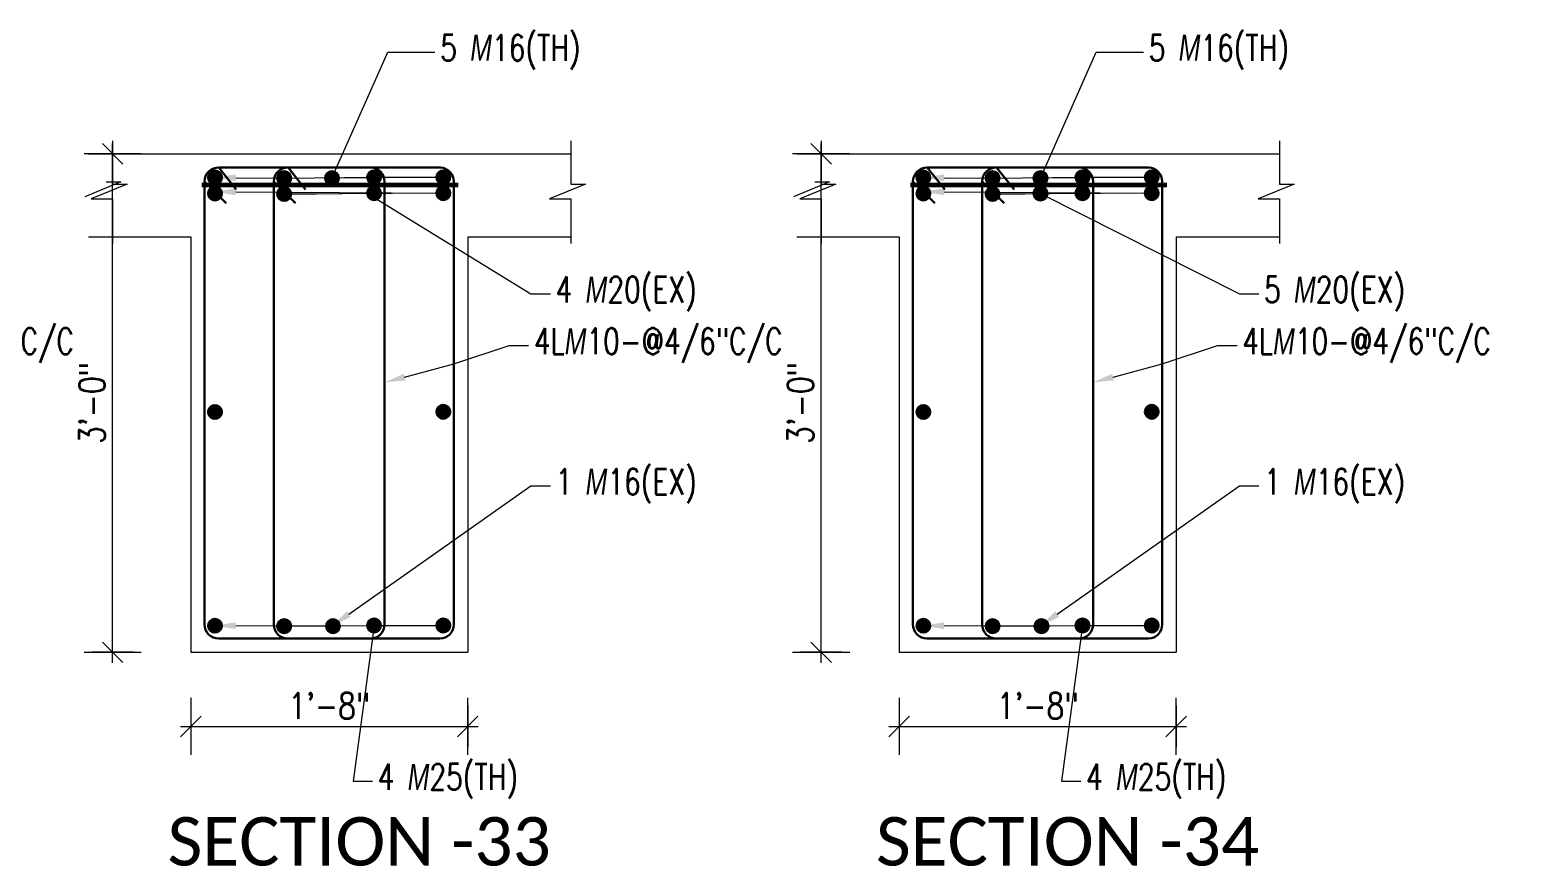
# Model space of a CAD drawing. Header units: inches. Extents: x 0 to 162649, y -36601 to -26324.
# Drawn here: x 157155.4 to 157263.3, y -36600 to -36539.6 of the extents above; entities that cross this region are included whole.
import ezdxf
from ezdxf import colors
from ezdxf.entities.mleader import LeaderData, LeaderLine
from ezdxf.math import Vec2, Vec3

# ---------------------------------------------------------------- set-up
doc = ezdxf.new("R2010")
doc.units = ezdxf.units.IN
doc.header["$MEASUREMENT"] = 0
for name, color, linetype, lineweight in [('Dim', 1, 'Continuous', 13), ('hatch', 252, 'Continuous', 0), ('OL_AR_Text', 140, 'Continuous', 5), ('Rein', 3, 'Continuous', 30), ('Stirrups', 191, 'Continuous', 25), ('TEXT', 7, 'Continuous', 9)]:
    doc.layers.add(name, color=color, linetype=linetype, lineweight=lineweight)
doc.styles.add('1-8 Annotative Text', font='calibri.ttf', dxfattribs={"height": 0.125})
doc.styles.add('DIM', font='simplex.shx', dxfattribs={"width": 0.75})
doc.styles.add('rmtext', font='romans.shx', dxfattribs={"width": 0.8})
doc.dimstyles.new('DIM-24', dxfattribs={"dimscale": 24, "dimtxt": 0.078125, "dimasz": 0.0625, "dimexe": 0.0625, "dimexo": 0.015625, "dimgap": 0.015625, "dimtad": 1, "dimdec": 1, "dimzin": 3, "dimdsep": 46, "dimlunit": 4, "dimtxsty": 'rmtext', "dimblk": 'OBLIQUE', "dimcen": 0.09375, "dimdle": 0.03125, "dimclrd": 1, "dimclre": 1, "dimclrt": 2, "dimadec": 0, "dimazin": 0, "dimtfac": 0.75, "dimtdec": 1, "dimtix": 1, "dimtmove": 0, "dimatfit": 3, "dimfxl": 0.0625, "dimfxlon": 1, "dimfrac": 1, "dimtolj": 1, "dimtzin": 0, "dimlwd": -1, "dimlwe": 5, "dimarcsym": 0})

# ---------------------------------------------------------------- blocks, each defined once
blk = doc.blocks.new('_Oblique')
for p, q in [((0, -1.375), (0, 1.375)), ((-0.495, -0.495), (0.495, 0.495))]:
    blk.add_line(p, q)
blk = doc.blocks.new('*D464')
at = {"layer": 'Defpoints', "color": 0, "transparency": 16777216}
for p in [(157166.98, -36584.56), (157186.98, -36584.56), (157186.98, -36589.91)]:
    blk.add_point(p, dxfattribs=at)
at = {"layer": 'Dim', "color": 1, "lineweight": 5, "transparency": 16777216}
for p, q in [((157166.98, -36588.41), (157166.98, -36591.41)), ((157186.98, -36588.41), (157186.98, -36591.41))]:
    blk.add_line(p, q, dxfattribs=at)
at = {"layer": 'Dim', "color": 1, "transparency": 16777216}
blk.add_line((157166.23, -36589.91), (157187.73, -36589.91), dxfattribs=at)
at = {"layer": 'Dim', "color": 1, "transparency": 16777216, "xscale": 1.5, "yscale": 1.5, "zscale": 1.5, "rotation": 180}
blk.add_blockref('_Oblique', (157166.98, -36589.91), dxfattribs=at)
at = {"layer": 'Dim', "color": 1, "transparency": 16777216, "xscale": 1.5, "yscale": 1.5, "zscale": 1.5}
blk.add_blockref('_Oblique', (157186.98, -36589.91), dxfattribs=at)
at = {"layer": 'Dim', "color": 2, "transparency": 16777216, "insert": (157176.98, -36588.42), "char_height": 1.875, "attachment_point": 5, "style": 'rmtext'}
blk.add_mtext('\\A1;1\'-8"', dxfattribs=at)
blk = doc.blocks.new('*D465')
at = {"layer": 'Defpoints', "color": 0, "transparency": 16777216}
for p in [(157161.34, -36548.56), (157166.98, -36548.56), (157166.98, -36584.56)]:
    blk.add_point(p, dxfattribs=at)
at = {"layer": 'Dim', "color": 1, "lineweight": 5, "transparency": 16777216}
for p, q in [((157162.84, -36548.56), (157159.84, -36548.56)), ((157162.84, -36584.56), (157159.84, -36584.56))]:
    blk.add_line(p, q, dxfattribs=at)
at = {"layer": 'Dim', "color": 1, "transparency": 16777216}
blk.add_line((157161.34, -36585.31), (157161.34, -36547.81), dxfattribs=at)
at = {"layer": 'Dim', "color": 1, "transparency": 16777216, "xscale": 1.5, "yscale": 1.5, "zscale": 1.5}
for p, rotation in [((157161.34, -36548.56), 90), ((157161.34, -36584.56), 270)]:
    blk.add_blockref('_Oblique', p, dxfattribs=dict(at, rotation=rotation))
at = {"layer": 'Dim', "color": 2, "transparency": 16777216, "insert": (157159.85, -36566.56), "char_height": 1.875, "attachment_point": 5, "rotation": 90, "style": 'rmtext'}
blk.add_mtext('\\A1;3\'-0"', dxfattribs=at)
blk = doc.blocks.new('*D560')
at = {"layer": 'Defpoints', "color": 0, "transparency": 16777216}
for p in [(157218.14, -36584.56), (157238.14, -36584.56), (157238.14, -36589.91)]:
    blk.add_point(p, dxfattribs=at)
at = {"layer": 'Dim', "color": 1, "lineweight": 5, "transparency": 16777216}
for p, q in [((157218.14, -36588.41), (157218.14, -36591.41)), ((157238.14, -36588.41), (157238.14, -36591.41))]:
    blk.add_line(p, q, dxfattribs=at)
at = {"layer": 'Dim', "color": 1, "transparency": 16777216}
blk.add_line((157217.39, -36589.91), (157238.89, -36589.91), dxfattribs=at)
at = {"layer": 'Dim', "color": 1, "transparency": 16777216, "xscale": 1.5, "yscale": 1.5, "zscale": 1.5, "rotation": 180}
blk.add_blockref('_Oblique', (157218.14, -36589.91), dxfattribs=at)
at = {"layer": 'Dim', "color": 1, "transparency": 16777216, "xscale": 1.5, "yscale": 1.5, "zscale": 1.5}
blk.add_blockref('_Oblique', (157238.14, -36589.91), dxfattribs=at)
at = {"layer": 'Dim', "color": 2, "transparency": 16777216, "insert": (157228.14, -36588.42), "char_height": 1.875, "attachment_point": 5, "style": 'rmtext'}
blk.add_mtext('\\A1;1\'-8"', dxfattribs=at)
blk = doc.blocks.new('*D561')
at = {"layer": 'Defpoints', "color": 0, "transparency": 16777216}
for p in [(157212.51, -36548.56), (157218.14, -36548.56), (157218.14, -36584.56)]:
    blk.add_point(p, dxfattribs=at)
at = {"layer": 'Dim', "color": 1, "lineweight": 5, "transparency": 16777216}
for p, q in [((157214.01, -36548.56), (157211.01, -36548.56)), ((157214.01, -36584.56), (157211.01, -36584.56))]:
    blk.add_line(p, q, dxfattribs=at)
at = {"layer": 'Dim', "color": 1, "transparency": 16777216}
blk.add_line((157212.51, -36585.31), (157212.51, -36547.81), dxfattribs=at)
at = {"layer": 'Dim', "color": 1, "transparency": 16777216, "xscale": 1.5, "yscale": 1.5, "zscale": 1.5}
for p, rotation in [((157212.51, -36548.56), 90), ((157212.51, -36584.56), 270)]:
    blk.add_blockref('_Oblique', p, dxfattribs=dict(at, rotation=rotation))
at = {"layer": 'Dim', "color": 2, "transparency": 16777216, "insert": (157211.02, -36566.56), "char_height": 1.875, "attachment_point": 5, "rotation": 90, "style": 'rmtext'}
blk.add_mtext('\\A1;3\'-0"', dxfattribs=at)

msp = doc.modelspace()

# ---------------------------------------------------------------- hatches: boundary and pattern name
at = {"layer": 'Rein'}
h = msp.add_hatch(color=256, dxfattribs=at)
h.dxf.hatch_style = 1
h.paths.add_polyline_path([(157169.23, -36550.28, 1), (157168.23, -36550.28, 1)])
h = msp.add_hatch(color=256, dxfattribs=at)
h.dxf.hatch_style = 1
h.paths.add_polyline_path([(157174.23, -36550.32, 1), (157173.23, -36550.32, 1)])
h = msp.add_hatch(color=256, dxfattribs=at)
h.dxf.hatch_style = 1
h.paths.add_polyline_path([(157177.68, -36550.32, 1), (157176.68, -36550.32, 1)])
h = msp.add_hatch(color=256, dxfattribs=at)
h.dxf.hatch_style = 1
h.paths.add_polyline_path([(157180.72, -36550.26, 1), (157179.72, -36550.26, 1)])
h = msp.add_hatch(color=256, dxfattribs=at)
h.dxf.hatch_style = 1
h.paths.add_polyline_path([(157185.72, -36550.26, 1), (157184.72, -36550.26, 1)])
h = msp.add_hatch(color=256, dxfattribs=at)
h.dxf.hatch_style = 1
h.paths.add_polyline_path([(157220.39, -36550.28, 1), (157219.39, -36550.28, 1)])
h = msp.add_hatch(color=256, dxfattribs=at)
h.dxf.hatch_style = 1
h.paths.add_polyline_path([(157225.39, -36550.32, 1), (157224.39, -36550.32, 1)])
h = msp.add_hatch(color=256, dxfattribs=at)
h.dxf.hatch_style = 1
h.paths.add_polyline_path([(157228.85, -36550.32, 1), (157227.85, -36550.32, 1)])
h = msp.add_hatch(color=256, dxfattribs=at)
h.dxf.hatch_style = 1
h.paths.add_polyline_path([(157231.88, -36550.26, 1), (157230.88, -36550.26, 1)])
h = msp.add_hatch(color=256, dxfattribs=at)
h.dxf.hatch_style = 1
h.paths.add_polyline_path([(157236.88, -36550.26, 1), (157235.88, -36550.26, 1)])
h = msp.add_hatch(color=256, dxfattribs=at)
h.dxf.hatch_style = 1
h.paths.add_polyline_path([(157169.23, -36551.43, 1), (157168.23, -36551.43, 1)])
h = msp.add_hatch(color=256, dxfattribs=at)
h.dxf.hatch_style = 1
h.paths.add_polyline_path([(157169.23, -36551.43, 1), (157168.23, -36551.43, 1)])
h = msp.add_hatch(color=256, dxfattribs=at)
h.dxf.hatch_style = 1
h.paths.add_polyline_path([(157180.72, -36551.41, 1), (157179.72, -36551.41, 1)])
h = msp.add_hatch(color=256, dxfattribs=at)
h.dxf.hatch_style = 1
h.paths.add_polyline_path([(157185.72, -36551.41, 1), (157184.72, -36551.41, 1)])
h = msp.add_hatch(color=256, dxfattribs=at)
h.dxf.hatch_style = 1
h.paths.add_polyline_path([(157185.72, -36551.41, 1), (157184.72, -36551.41, 1)])
h = msp.add_hatch(color=256, dxfattribs=at)
h.dxf.hatch_style = 1
h.paths.add_polyline_path([(157220.39, -36551.43, 1), (157219.39, -36551.43, 1)])
h = msp.add_hatch(color=256, dxfattribs=at)
h.dxf.hatch_style = 1
h.paths.add_polyline_path([(157220.39, -36551.43, 1), (157219.39, -36551.43, 1)])
h = msp.add_hatch(color=256, dxfattribs=at)
h.dxf.hatch_style = 1
h.paths.add_polyline_path([(157228.85, -36551.43, 1), (157227.85, -36551.43, 1)])
h = msp.add_hatch(color=256, dxfattribs=at)
h.dxf.hatch_style = 1
h.paths.add_polyline_path([(157231.88, -36551.41, 1), (157230.88, -36551.41, 1)])
h = msp.add_hatch(color=256, dxfattribs=at)
h.dxf.hatch_style = 1
h.paths.add_polyline_path([(157236.88, -36551.41, 1), (157235.88, -36551.41, 1)])
h = msp.add_hatch(color=256, dxfattribs=at)
h.dxf.hatch_style = 1
h.paths.add_polyline_path([(157236.88, -36551.41, 1), (157235.88, -36551.41, 1)])
h = msp.add_hatch(color=256, dxfattribs=at)
h.dxf.hatch_style = 1
h.paths.add_polyline_path([(157174.23, -36551.47, 1), (157173.23, -36551.47, 1)])
h = msp.add_hatch(color=256, dxfattribs=at)
h.dxf.hatch_style = 1
h.paths.add_polyline_path([(157225.39, -36551.47, 1), (157224.39, -36551.47, 1)])
h = msp.add_hatch(color=256, dxfattribs=at)
h.dxf.hatch_style = 1
h.paths.add_polyline_path([(157169.23, -36567.21, 1), (157168.23, -36567.21, 1)])
h = msp.add_hatch(color=256, dxfattribs=at)
h.dxf.hatch_style = 1
h.paths.add_polyline_path([(157185.72, -36567.19, 1), (157184.72, -36567.19, 1)])
h = msp.add_hatch(color=256, dxfattribs=at)
h.dxf.hatch_style = 1
h.paths.add_polyline_path([(157220.39, -36567.21, 1), (157219.39, -36567.21, 1)])
h = msp.add_hatch(color=256, dxfattribs=at)
h.dxf.hatch_style = 1
h.paths.add_polyline_path([(157236.88, -36567.19, 1), (157235.88, -36567.19, 1)])
h = msp.add_hatch(color=256, dxfattribs=at)
h.dxf.hatch_style = 1
h.paths.add_polyline_path([(157169.23, -36582.64, 1), (157168.23, -36582.64, 1)])
h = msp.add_hatch(color=256, dxfattribs=at)
h.dxf.hatch_style = 1
h.paths.add_polyline_path([(157174.23, -36582.67, 1), (157173.23, -36582.67, 1)])
h = msp.add_hatch(color=256, dxfattribs=at)
h.dxf.hatch_style = 1
h.paths.add_polyline_path([(157177.75, -36582.67, 1), (157176.75, -36582.67, 1)])
h = msp.add_hatch(color=256, dxfattribs=at)
h.dxf.hatch_style = 1
h.paths.add_polyline_path([(157180.72, -36582.62, 1), (157179.72, -36582.62, 1)])
h = msp.add_hatch(color=256, dxfattribs=at)
h.dxf.hatch_style = 1
h.paths.add_polyline_path([(157185.72, -36582.62, 1), (157184.72, -36582.62, 1)])
h = msp.add_hatch(color=256, dxfattribs=at)
h.dxf.hatch_style = 1
h.paths.add_polyline_path([(157220.39, -36582.64, 1), (157219.39, -36582.64, 1)])
h = msp.add_hatch(color=256, dxfattribs=at)
h.dxf.hatch_style = 1
h.paths.add_polyline_path([(157225.39, -36582.67, 1), (157224.39, -36582.67, 1)])
h = msp.add_hatch(color=256, dxfattribs=at)
h.dxf.hatch_style = 1
h.paths.add_polyline_path([(157228.92, -36582.67, 1), (157227.92, -36582.67, 1)])
h = msp.add_hatch(color=256, dxfattribs=at)
h.dxf.hatch_style = 1
h.paths.add_polyline_path([(157231.88, -36582.62, 1), (157230.88, -36582.62, 1)])
h = msp.add_hatch(color=256, dxfattribs=at)
h.dxf.hatch_style = 1
h.paths.add_polyline_path([(157236.88, -36582.62, 1), (157235.88, -36582.62, 1)])

# ---------------------------------------------------------------- linework, layer by layer
at = {"layer": 'Dim', "lineweight": 60}
for p, q in [((157167.79, -36550.81), (157186.29, -36550.81)), ((157218.96, -36550.81), (157237.46, -36550.81))]:
    msp.add_line(p, q, dxfattribs=at)
at = {"layer": 'hatch'}
for p, q in [((157161.34, -36547.62), (157161.34, -36550.75)), ((157194.44, -36547.62), (157194.44, -36550.75)), ((157212.51, -36547.62), (157212.51, -36550.75)), ((157245.61, -36547.62), (157245.61, -36550.75)), ((157159.6, -36548.56), (157194.44, -36548.56)), ((157210.76, -36548.56), (157245.61, -36548.56)), ((157161.94, -36550.6), (157159.34, -36551.66)), ((157162.4, -36550.75), (157159.8, -36551.81)), ((157162.4, -36550.75), (157159.8, -36551.81)), ((157160.88, -36550.6), (157161.94, -36550.6)), ((157161.34, -36550.75), (157162.4, -36550.75)), ((157195.5, -36550.75), (157192.9, -36551.81)), ((157194.44, -36550.75), (157195.5, -36550.75)), ((157213.1, -36550.6), (157210.5, -36551.66)), ((157213.57, -36550.75), (157210.97, -36551.81)), ((157213.57, -36550.75), (157210.97, -36551.81)), ((157212.04, -36550.6), (157213.1, -36550.6)), ((157212.51, -36550.75), (157213.57, -36550.75)), ((157246.66, -36550.75), (157244.06, -36551.81)), ((157245.61, -36550.75), (157246.66, -36550.75)), ((157159.8, -36551.81), (157161.34, -36551.81)), ((157161.34, -36551.81), (157161.34, -36555.05)), ((157192.9, -36551.81), (157194.44, -36551.81)), ((157194.44, -36551.81), (157194.44, -36555.05)), ((157210.97, -36551.81), (157212.51, -36551.81)), ((157212.51, -36551.81), (157212.51, -36555.05)), ((157244.06, -36551.81), (157245.61, -36551.81)), ((157245.61, -36551.81), (157245.61, -36555.05)), ((157159.6, -36554.56), (157166.98, -36554.56)), ((157166.98, -36554.56), (157166.98, -36584.56)), ((157186.98, -36554.56), (157186.98, -36584.56)), ((157186.98, -36554.56), (157194.44, -36554.56)), ((157210.76, -36554.56), (157218.14, -36554.56)), ((157218.14, -36554.56), (157218.14, -36584.56)), ((157238.14, -36554.56), (157238.14, -36584.56)), ((157238.14, -36554.56), (157245.61, -36554.56)), ((157166.98, -36584.56), (157186.98, -36584.56)), ((157218.14, -36584.56), (157238.14, -36584.56))]:
    msp.add_line(p, q, dxfattribs=at)
at = {"layer": 'Rein'}
for centre in [(157168.73, -36550.28), (157173.73, -36550.32), (157177.18, -36550.32), (157180.22, -36550.26), (157185.22, -36550.26), (157219.89, -36550.28), (157224.89, -36550.32), (157228.35, -36550.32), (157231.38, -36550.26), (157236.38, -36550.26), (157168.73, -36551.43), (157168.73, -36551.43), (157180.22, -36551.41), (157185.22, -36551.41), (157185.22, -36551.41), (157219.89, -36551.43), (157219.89, -36551.43), (157228.35, -36551.43), (157231.38, -36551.41), (157236.38, -36551.41), (157236.38, -36551.41), (157173.73, -36551.47), (157224.89, -36551.47), (157168.73, -36567.21), (157185.22, -36567.19), (157219.89, -36567.21), (157236.38, -36567.19), (157168.73, -36582.64), (157173.73, -36582.67), (157177.25, -36582.67), (157180.22, -36582.62), (157185.22, -36582.62), (157219.89, -36582.64), (157224.89, -36582.67), (157228.42, -36582.67), (157231.38, -36582.62), (157236.38, -36582.62)]:
    msp.add_circle(centre, 0.5, dxfattribs=at)
at = {"layer": 'Stirrups', "lineweight": 30}
for p, q in [((157169.01, -36549.56), (157170.27, -36551.13)), ((157174.01, -36549.56), (157175.27, -36551.13)), ((157220.17, -36549.56), (157221.44, -36551.13)), ((157225.17, -36549.56), (157226.44, -36551.13)), ((157167.98, -36550.56), (157169.55, -36552.12)), ((157172.98, -36550.56), (157174.55, -36552.12)), ((157219.14, -36550.56), (157220.72, -36552.12)), ((157224.14, -36550.56), (157225.72, -36552.12))]:
    msp.add_line(p, q, dxfattribs=at)
for points in [[(157168.98, -36583.56), (157184.98, -36583.56, 0.414214), (157185.98, -36582.56), (157185.98, -36550.56, 0.404381), (157185.01, -36549.56), (157169.01, -36549.56, 0.424115), (157167.98, -36550.56), (157167.98, -36582.56, 0.414214)], [(157173.98, -36583.56), (157179.98, -36583.56, 0.414214), (157180.98, -36582.56), (157180.98, -36550.56, 0.404381), (157180.01, -36549.56), (157174.01, -36549.56, 0.424115), (157172.98, -36550.56), (157172.98, -36582.56, 0.414214)], [(157220.14, -36583.56), (157236.14, -36583.56, 0.414214), (157237.14, -36582.56), (157237.14, -36550.56, 0.404381), (157236.17, -36549.56), (157220.17, -36549.56, 0.424115), (157219.14, -36550.56), (157219.14, -36582.56, 0.414214)], [(157225.14, -36583.56), (157231.14, -36583.56, 0.414214), (157232.14, -36582.56), (157232.14, -36550.56, 0.404381), (157231.17, -36549.56), (157225.17, -36549.56, 0.424115), (157224.14, -36550.56), (157224.14, -36582.56, 0.414214)]]:
    msp.add_lwpolyline(points, format="xyb", close=True, dxfattribs=at)

# ---------------------------------------------------------------- texts
at = {"layer": 'OL_AR_Text', "char_height": 3.5, "width": 2.6734445e-317, "attachment_point": 1, "style": '1-8 Annotative Text'}
for s, insert in [('SECTION -33', (157165.31, -36596.46)), ('SECTION -34', (157216.47, -36596.46))]:
    msp.add_mtext(s, dxfattribs=dict(at, insert=insert))

# ---------------------------------------------------------------- dimensions: what is measured, and where the dimension line sits
at = {"layer": 'Dim'}
for base, p1, p2, picture, middle in [((157161.34, -36548.56), (157166.98, -36584.56), (157166.98, -36548.56), '*D465', (157161.34, -36566.56)), ((157212.51, -36548.56), (157218.14, -36584.56), (157218.14, -36548.56), '*D561', (157212.51, -36566.56))]:
    dim = msp.add_linear_dim(base=base, p1=p1, p2=p2, angle=90, dimstyle='DIM-24', dxfattribs=at)
    dim.commit()
    dim.dimension.update_dxf_attribs({"geometry": picture, "text_midpoint": middle, "dimtype": 160})
for base, p1, p2, picture, middle in [((157186.98, -36589.91), (157166.98, -36584.56), (157186.98, -36584.56), '*D464', (157176.98, -36588.42)), ((157238.14, -36589.91), (157218.14, -36584.56), (157238.14, -36584.56), '*D560', (157228.14, -36588.42))]:
    dim = msp.add_linear_dim(base=base, p1=p1, p2=p2, dimstyle='DIM-24', dxfattribs=at)
    dim.commit()
    dim.dimension.update_dxf_attribs({"geometry": picture, "text_midpoint": middle})

# ---------------------------------------------------------------- leaders
at = {"layer": 'TEXT'}
ml = msp.add_multileader_mtext('Standard', dxfattribs=at)
ml.set_content('5 {\\Fgothici|c0;M}16(TH) ', color=256, style='DIM')
ml.set_leader_properties(color=1, linetype='ByLayer', lineweight=9)
ml.build(insert=Vec2(0, 0))
ml.multileader.update_dxf_attribs({"text_right_attachment_type": 2, "dogleg_length": 0.25, "arrow_head_size": 1.5, "scale": 32})
ctx = ml.context
ctx.base_point, ctx.scale, ctx.char_height, ctx.arrow_head_size, ctx.landing_gap_size, ctx.plane_origin = Vec3(157184.62, -36541.22), 32, 1.875, 1.5, 0.375, Vec3(157193.72, -36549.32)
ctx.right_attachment = 2
notes = []
notes.append((ctx, [(0, (1, 1, 0), (157181.22, -36541.22), (1, 0), 3.4, [(4, [(157168.73, -36550.28), (157173.73, -36550.32), (157180.22, -36550.26), (157185.22, -36550.26), (157177.18, -36550.32)], 0, [])])]))
ctx.mtext.insert, ctx.mtext.flow_direction = Vec3(157185, -36539.97), 5
ml = msp.add_multileader_mtext('Standard', dxfattribs=at)
ml.set_content('5 {\\Fgothici|c0;M}16(TH) ', color=256, style='DIM')
ml.set_leader_properties(color=1, linetype='ByLayer', lineweight=9)
ml.build(insert=Vec2(0, 0))
ml.multileader.update_dxf_attribs({"text_right_attachment_type": 2, "dogleg_length": 0.25, "arrow_head_size": 1.5, "scale": 32})
ctx = ml.context
ctx.base_point, ctx.scale, ctx.char_height, ctx.arrow_head_size, ctx.landing_gap_size, ctx.plane_origin = Vec3(157235.79, -36541.22), 32, 1.875, 1.5, 0.375, Vec3(157244.89, -36549.32)
ctx.right_attachment = 2
notes.append((ctx, [(0, (1, 1, 0), (157232.38, -36541.22), (1, 0), 3.4, [(4, [(157219.89, -36550.28), (157224.89, -36550.32), (157231.38, -36550.26), (157236.38, -36550.26), (157228.35, -36550.32)], 0, [])])]))
ctx.mtext.insert, ctx.mtext.flow_direction = Vec3(157236.16, -36539.97), 5
ml = msp.add_multileader_mtext('Standard', dxfattribs=at)
ml.set_content('4 {\\Fgothici|c0;M}20(EX) ', color=256, style='DIM')
ml.set_leader_properties(color=1, linetype='ByLayer', lineweight=9)
ml.build(insert=Vec2(0, 0))
ml.multileader.update_dxf_attribs({"text_right_attachment_type": 2, "dogleg_length": 0.25, "arrow_head_size": 1.5, "scale": 32})
ctx = ml.context
ctx.base_point, ctx.scale, ctx.char_height, ctx.arrow_head_size, ctx.landing_gap_size, ctx.plane_origin = Vec3(157192.95, -36558.68), 32, 1.875, 1.5, 0.375, Vec3(157191.76, -36556.63)
ctx.right_attachment = 2
notes.append((ctx, [(0, (1, 1, 0), (157191.55, -36558.68), (1, 0), 1.4, [(2, [(157168.73, -36551.3), (157185.22, -36551.41), (157174.23, -36551.47), (157179.72, -36551.41)], 0, [])])]))
ctx.mtext.insert, ctx.mtext.flow_direction = Vec3(157193.33, -36557.43), 5
ml = msp.add_multileader_mtext('Standard', dxfattribs=at)
ml.set_content('5 {\\Fgothici|c0;M}20(EX) ', color=256, style='DIM')
ml.set_leader_properties(color=1, linetype='ByLayer', lineweight=9)
ml.build(insert=Vec2(0, 0))
ml.multileader.update_dxf_attribs({"text_right_attachment_type": 2, "dogleg_length": 0.25, "arrow_head_size": 1.5, "scale": 32})
ctx = ml.context
ctx.base_point, ctx.scale, ctx.char_height, ctx.arrow_head_size, ctx.landing_gap_size, ctx.plane_origin = Vec3(157244.11, -36558.68), 32, 1.875, 1.5, 0.375, Vec3(157242.93, -36556.63)
ctx.right_attachment = 2
notes.append((ctx, [(0, (1, 1, 0), (157242.71, -36558.68), (1, 0), 1.4, [(4, [(157219.89, -36551.3), (157236.38, -36551.41), (157225.39, -36551.47), (157230.88, -36551.41), (157228.35, -36551.43)], 0, [])])]))
ctx.mtext.insert, ctx.mtext.flow_direction = Vec3(157244.49, -36557.43), 5
ml = msp.add_multileader_mtext('Standard', dxfattribs=at)
ml.set_content('4L{\\Fgothici|c0;M}10-@4/6"C/C ', color=256, style='DIM')
ml.set_leader_properties(color=1, linetype='ByLayer', lineweight=9)
ml.build(insert=Vec2(0, 0))
ml.multileader.update_dxf_attribs({"text_right_attachment_type": 2, "dogleg_length": 0.25, "arrow_head_size": 1.5, "scale": 32})
ctx = ml.context
ctx.base_point, ctx.scale, ctx.char_height, ctx.arrow_head_size, ctx.landing_gap_size, ctx.plane_origin = Vec3(157140.22, -36562.41), 32, 1.875, 1.5, 0.375, Vec3(157148.75, -36572.16)
ctx.right_attachment = 2
notes.append((ctx, [(0, (1, 1, 0), (157138.81, -36562.41), (1, 0), 1.4, [(1, [(157129.81, -36565.07), (157134.81, -36563.74)], 0, [])])]))
ctx.mtext.insert, ctx.mtext.flow_direction = Vec3(157140.59, -36561.16), 5
ml = msp.add_multileader_mtext('Standard', dxfattribs=at)
ml.set_content('4L{\\Fgothici|c0;M}10-@4/6"C/C ', color=256, style='DIM')
ml.set_leader_properties(color=1, linetype='ByLayer', lineweight=9)
ml.build(insert=Vec2(0, 0))
ml.multileader.update_dxf_attribs({"text_right_attachment_type": 2, "dogleg_length": 0.25, "arrow_head_size": 1.5, "scale": 32})
ctx = ml.context
ctx.base_point, ctx.scale, ctx.char_height, ctx.arrow_head_size, ctx.landing_gap_size, ctx.plane_origin = Vec3(157191.38, -36562.41), 32, 1.875, 1.5, 0.375, Vec3(157199.92, -36572.16)
ctx.right_attachment = 2
notes.append((ctx, [(0, (1, 1, 0), (157189.98, -36562.41), (1, 0), 1.4, [(1, [(157180.98, -36565.07), (157185.98, -36563.74)], 0, [])])]))
ctx.mtext.insert, ctx.mtext.flow_direction = Vec3(157191.76, -36561.16), 5
ml = msp.add_multileader_mtext('Standard', dxfattribs=at)
ml.set_content('4L{\\Fgothici|c0;M}10-@4/6"C/C ', color=256, style='DIM')
ml.set_leader_properties(color=1, linetype='ByLayer', lineweight=9)
ml.build(insert=Vec2(0, 0))
ml.multileader.update_dxf_attribs({"text_right_attachment_type": 2, "dogleg_length": 0.25, "arrow_head_size": 1.5, "scale": 32})
ctx = ml.context
ctx.base_point, ctx.scale, ctx.char_height, ctx.arrow_head_size, ctx.landing_gap_size, ctx.plane_origin = Vec3(157242.54, -36562.41), 32, 1.875, 1.5, 0.375, Vec3(157251.08, -36572.16)
ctx.right_attachment = 2
notes.append((ctx, [(0, (1, 1, 0), (157241.14, -36562.41), (1, 0), 1.4, [(1, [(157232.14, -36565.07), (157237.14, -36563.74)], 0, [])])]))
ctx.mtext.insert, ctx.mtext.flow_direction = Vec3(157242.92, -36561.16), 5
ml = msp.add_multileader_mtext('Standard', dxfattribs=at)
ml.set_content('1 {\\Fgothici|c0;M}16(EX) ', color=256, style='DIM')
ml.set_leader_properties(color=1, linetype='ByLayer', lineweight=9)
ml.build(insert=Vec2(0, 0))
ml.multileader.update_dxf_attribs({"text_right_attachment_type": 2, "dogleg_length": 0.25, "arrow_head_size": 1.5, "scale": 32})
ctx = ml.context
ctx.base_point, ctx.scale, ctx.char_height, ctx.arrow_head_size, ctx.landing_gap_size, ctx.plane_origin = Vec3(157192.95, -36572.55), 32, 1.875, 1.5, 0.375, Vec3(157191.76, -36570.51)
ctx.right_attachment = 2
notes.append((ctx, [(0, (1, 1, 0), (157191.55, -36572.55), (1, 0), 1.4, [(3, [(157177.17, -36582.67)], 0, [])])]))
ctx.mtext.insert, ctx.mtext.flow_direction = Vec3(157193.33, -36571.3), 5
ml = msp.add_multileader_mtext('Standard', dxfattribs=at)
ml.set_content('1 {\\Fgothici|c0;M}16(EX) ', color=256, style='DIM')
ml.set_leader_properties(color=1, linetype='ByLayer', lineweight=9)
ml.build(insert=Vec2(0, 0))
ml.multileader.update_dxf_attribs({"text_right_attachment_type": 2, "dogleg_length": 0.25, "arrow_head_size": 1.5, "scale": 32})
ctx = ml.context
ctx.base_point, ctx.scale, ctx.char_height, ctx.arrow_head_size, ctx.landing_gap_size, ctx.plane_origin = Vec3(157244.11, -36572.55), 32, 1.875, 1.5, 0.375, Vec3(157242.93, -36570.51)
ctx.right_attachment = 2
notes.append((ctx, [(0, (1, 1, 0), (157242.71, -36572.55), (1, 0), 1.4, [(3, [(157228.33, -36582.67)], 0, [])])]))
ctx.mtext.insert, ctx.mtext.flow_direction = Vec3(157244.49, -36571.3), 5
ml = msp.add_multileader_mtext('Standard', dxfattribs=at)
ml.set_content('4 {\\Fgothici|c0;M}25(TH) ', color=256, style='DIM')
ml.set_leader_properties(color=1, linetype='ByLayer', lineweight=9)
ml.build(insert=Vec2(0, 0))
ml.multileader.update_dxf_attribs({"text_right_attachment_type": 2, "dogleg_length": 0.25, "arrow_head_size": 1.5, "scale": 32})
ctx = ml.context
ctx.base_point, ctx.scale, ctx.char_height, ctx.arrow_head_size, ctx.landing_gap_size, ctx.plane_origin = Vec3(157180.1, -36593.87), 32, 1.875, 1.5, 0.375, Vec3(157191.76, -36575.82)
ctx.right_attachment = 2
notes.append((ctx, [(0, (1, 1, 0), (157178.7, -36593.87), (1, 0), 1.4, [(2, [(157168.73, -36582.64), (157185.22, -36582.62), (157174.23, -36582.67), (157180.22, -36582.62)], 0, [])])]))
ctx.mtext.insert, ctx.mtext.flow_direction = Vec3(157180.48, -36592.62), 5
ml = msp.add_multileader_mtext('Standard', dxfattribs=at)
ml.set_content('4 {\\Fgothici|c0;M}25(TH) ', color=256, style='DIM')
ml.set_leader_properties(color=1, linetype='ByLayer', lineweight=9)
ml.build(insert=Vec2(0, 0))
ml.multileader.update_dxf_attribs({"text_right_attachment_type": 2, "dogleg_length": 0.25, "arrow_head_size": 1.5, "scale": 32})
ctx = ml.context
ctx.base_point, ctx.scale, ctx.char_height, ctx.arrow_head_size, ctx.landing_gap_size, ctx.plane_origin = Vec3(157231.27, -36593.87), 32, 1.875, 1.5, 0.375, Vec3(157242.93, -36575.82)
ctx.right_attachment = 2
notes.append((ctx, [(0, (1, 1, 0), (157229.86, -36593.87), (1, 0), 1.4, [(2, [(157219.89, -36582.64), (157236.38, -36582.62), (157225.39, -36582.67), (157231.38, -36582.62)], 0, [])])]))
ctx.mtext.insert, ctx.mtext.flow_direction = Vec3(157231.64, -36592.62), 5
for ctx, leaders in notes:
    for number, flags, end, landing, length, lines in leaders:
        leader = LeaderData()
        leader.index, (leader.has_last_leader_line, leader.has_dogleg_vector, leader.attachment_direction) = number, flags
        leader.last_leader_point, leader.dogleg_vector, leader.dogleg_length = Vec3(end), Vec3(landing), length
        for number, points, colour, breaks in lines:
            line = LeaderLine()
            line.index, line.vertices, line.color, line.breaks = number, Vec3.list(points), colors.encode_raw_color(colour), breaks
            leader.lines.append(line)
        ctx.leaders.append(leader)

doc.saveas('drawing.dxf')
